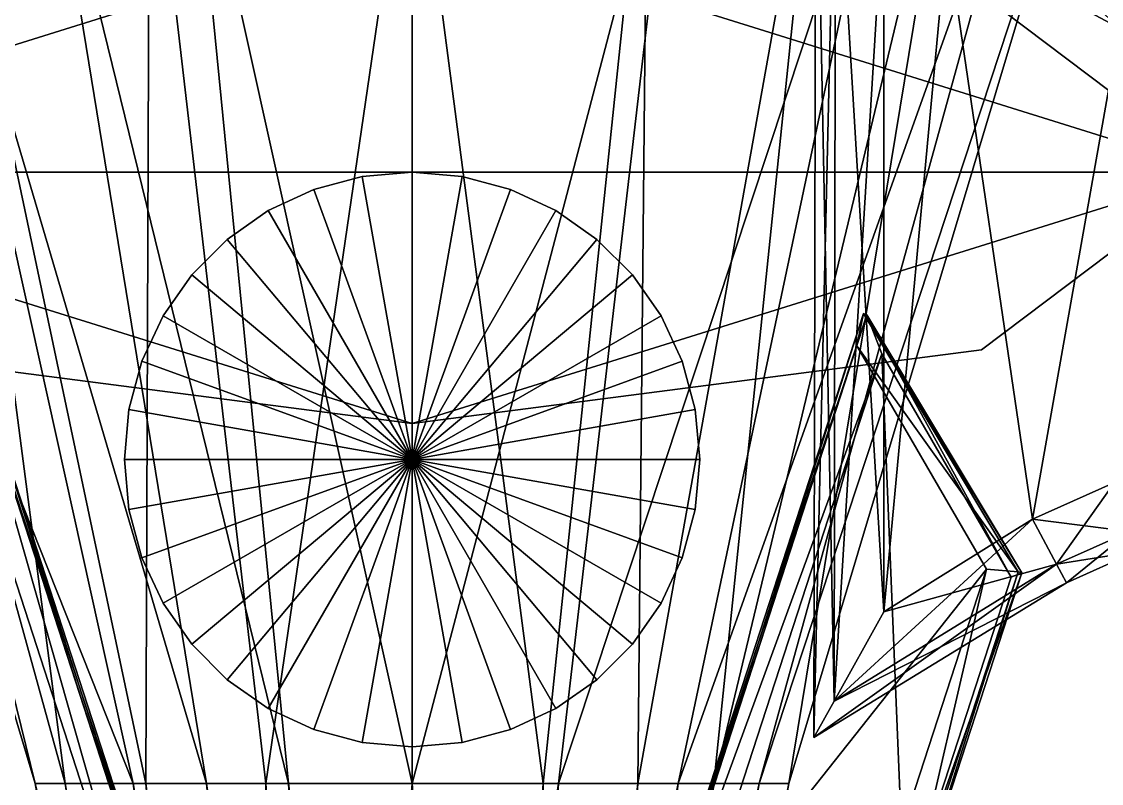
# Model space of a CAD drawing. Header units: metres. Extents: x -0.95 to 0.95, y -1.5 to 1.14.
# Drawn here: x -0.272 to 0.479, y 0.075 to 0.605 of the extents above; entities that cross this region are included whole.
import ezdxf

# ---------------------------------------------------------------- set-up
doc = ezdxf.new("R2010")
doc.units = ezdxf.units.M

msp = doc.modelspace()

# ---------------------------------------------------------------- linework, layer by layer
at = {"layer": 'Cylinder'}
for points in [[(0, 0.3, 0.277), (-0.0684, 0.48794, 0.277), (-0.03473, 0.49696, 0.277)], [(-0.0684, 0.48794, 0.277), (-0.03473, 0.49696, 0.277), (-0.03473, 0.49696, 0.277)], [(-0.0684, 0.48794, 0.277), (-0.0684, 0.48794, 0.277), (-0.03473, 0.49696, 0.277)], [(-0.0684, 0.48794, 0.277), (-0.03473, 0.49696, 0.275), (-0.03473, 0.49696, 0.277)], [(-0.0684, 0.48794, 0.277), (-0.0684, 0.48794, 0.275), (-0.03473, 0.49696, 0.275)], [(-0.0684, 0.48794, 0.275), (-0.03473, 0.49696, 0.273), (-0.03473, 0.49696, 0.275)], [(-0.0684, 0.48794, 0.275), (-0.0684, 0.48794, 0.273), (-0.03473, 0.49696, 0.273)], [(-0.0684, 0.48794, 0.273), (-0.03473, 0.49696, 0.273), (-0.03473, 0.49696, 0.273)], [(-0.0684, 0.48794, 0.273), (-0.0684, 0.48794, 0.273), (-0.03473, 0.49696, 0.273)], [(-0.0684, 0.48794, 0.273), (0, 0.3, 0.273), (-0.03473, 0.49696, 0.273)], [(0, 0.3, 0.277), (-0.03473, 0.49696, 0.277), (0, 0.5, 0.277)], [(-0.03473, 0.49696, 0.277), (0, 0.5, 0.277), (0, 0.5, 0.277)], [(-0.03473, 0.49696, 0.277), (-0.03473, 0.49696, 0.277), (0, 0.5, 0.277)], [(-0.03473, 0.49696, 0.277), (0, 0.5, 0.275), (0, 0.5, 0.277)], [(-0.03473, 0.49696, 0.277), (-0.03473, 0.49696, 0.275), (0, 0.5, 0.275)], [(-0.03473, 0.49696, 0.275), (0, 0.5, 0.273), (0, 0.5, 0.275)], [(-0.03473, 0.49696, 0.275), (-0.03473, 0.49696, 0.273), (0, 0.5, 0.273)], [(-0.03473, 0.49696, 0.273), (0, 0.5, 0.273), (0, 0.5, 0.273)], [(-0.03473, 0.49696, 0.273), (-0.03473, 0.49696, 0.273), (0, 0.5, 0.273)], [(-0.03473, 0.49696, 0.273), (0, 0.3, 0.273), (0, 0.5, 0.273)], [(-0.03473, 0.49696, 0.273), (0, 0.3, 0.273), (0, 0.3, 0.273)], [(0, 0.3, 0.277), (-0.03473, 0.49696, 0.277), (0, 0.3, 0.277)], [(0, 0.3, 0.277), (0, 0.5, 0.277), (0, 0.3, 0.277)], [(0, 0.3, 0.277), (0, 0.5, 0.277), (0.03473, 0.49696, 0.277)], [(0, 0.5, 0.277), (0.03473, 0.49696, 0.277), (0.03473, 0.49696, 0.277)], [(0, 0.5, 0.277), (0, 0.5, 0.277), (0.03473, 0.49696, 0.277)], [(0, 0.5, 0.277), (0.03473, 0.49696, 0.275), (0.03473, 0.49696, 0.277)], [(0, 0.5, 0.277), (0, 0.5, 0.275), (0.03473, 0.49696, 0.275)], [(0, 0.5, 0.275), (0.03473, 0.49696, 0.273), (0.03473, 0.49696, 0.275)], [(0, 0.5, 0.275), (0, 0.5, 0.273), (0.03473, 0.49696, 0.273)], [(0, 0.5, 0.273), (0.03473, 0.49696, 0.273), (0.03473, 0.49696, 0.273)], [(0, 0.5, 0.273), (0, 0.5, 0.273), (0.03473, 0.49696, 0.273)], [(0, 0.5, 0.273), (0, 0.3, 0.273), (0.03473, 0.49696, 0.273)], [(0, 0.5, 0.273), (0, 0.3, 0.273), (0, 0.3, 0.273)], [(0, 0.3, 0.277), (0.03473, 0.49696, 0.277), (0.0684, 0.48794, 0.277)], [(0.03473, 0.49696, 0.273), (0, 0.3, 0.273), (0.0684, 0.48794, 0.273)], [(0.03473, 0.49696, 0.273), (0, 0.3, 0.273), (0, 0.3, 0.273)], [(0, 0.3, 0.277), (0.03473, 0.49696, 0.277), (0, 0.3, 0.277)], [(0.03473, 0.49696, 0.277), (0.0684, 0.48794, 0.277), (0.0684, 0.48794, 0.277)], [(0.03473, 0.49696, 0.277), (0.03473, 0.49696, 0.277), (0.0684, 0.48794, 0.277)], [(0.03473, 0.49696, 0.277), (0.0684, 0.48794, 0.275), (0.0684, 0.48794, 0.277)], [(0.03473, 0.49696, 0.277), (0.03473, 0.49696, 0.275), (0.0684, 0.48794, 0.275)], [(0.03473, 0.49696, 0.275), (0.0684, 0.48794, 0.273), (0.0684, 0.48794, 0.275)], [(0.03473, 0.49696, 0.275), (0.03473, 0.49696, 0.273), (0.0684, 0.48794, 0.273)], [(0.03473, 0.49696, 0.273), (0.0684, 0.48794, 0.273), (0.0684, 0.48794, 0.273)], [(0.03473, 0.49696, 0.273), (0.03473, 0.49696, 0.273), (0.0684, 0.48794, 0.273)], [(0, 0.3, 0.277), (-0.1, 0.4732, 0.277), (-0.0684, 0.48794, 0.277)], [(-0.1, 0.4732, 0.277), (-0.0684, 0.48794, 0.277), (-0.0684, 0.48794, 0.277)], [(-0.1, 0.4732, 0.277), (-0.1, 0.4732, 0.277), (-0.0684, 0.48794, 0.277)], [(-0.1, 0.4732, 0.277), (-0.0684, 0.48794, 0.275), (-0.0684, 0.48794, 0.277)], [(-0.1, 0.4732, 0.277), (-0.1, 0.4732, 0.275), (-0.0684, 0.48794, 0.275)], [(-0.1, 0.4732, 0.275), (-0.0684, 0.48794, 0.273), (-0.0684, 0.48794, 0.275)], [(-0.1, 0.4732, 0.275), (-0.1, 0.4732, 0.273), (-0.0684, 0.48794, 0.273)], [(-0.1, 0.4732, 0.273), (-0.0684, 0.48794, 0.273), (-0.0684, 0.48794, 0.273)], [(-0.1, 0.4732, 0.273), (-0.1, 0.4732, 0.273), (-0.0684, 0.48794, 0.273)], [(-0.1, 0.4732, 0.273), (0, 0.3, 0.273), (-0.0684, 0.48794, 0.273)], [(-0.0684, 0.48794, 0.273), (0, 0.3, 0.273), (0, 0.3, 0.273)], [(0, 0.3, 0.277), (-0.0684, 0.48794, 0.277), (0, 0.3, 0.277)], [(0, 0.3, 0.277), (0.0684, 0.48794, 0.277), (0.1, 0.47321, 0.277)], [(0.0684, 0.48794, 0.273), (0, 0.3, 0.273), (0.1, 0.47321, 0.273)], [(0.0684, 0.48794, 0.273), (0, 0.3, 0.273), (0, 0.3, 0.273)], [(0, 0.3, 0.277), (0.0684, 0.48794, 0.277), (0, 0.3, 0.277)], [(0.0684, 0.48794, 0.277), (0.1, 0.47321, 0.277), (0.1, 0.47321, 0.277)], [(0.0684, 0.48794, 0.277), (0.0684, 0.48794, 0.277), (0.1, 0.47321, 0.277)], [(0.0684, 0.48794, 0.277), (0.1, 0.47321, 0.275), (0.1, 0.47321, 0.277)], [(0.0684, 0.48794, 0.277), (0.0684, 0.48794, 0.275), (0.1, 0.47321, 0.275)], [(0.0684, 0.48794, 0.275), (0.1, 0.47321, 0.273), (0.1, 0.47321, 0.275)], [(0.0684, 0.48794, 0.275), (0.0684, 0.48794, 0.273), (0.1, 0.47321, 0.273)], [(0.0684, 0.48794, 0.273), (0.1, 0.47321, 0.273), (0.1, 0.47321, 0.273)], [(0.0684, 0.48794, 0.273), (0.0684, 0.48794, 0.273), (0.1, 0.47321, 0.273)], [(0, 0.3, 0.277), (-0.12856, 0.45321, 0.277), (-0.1, 0.4732, 0.277)], [(-0.12856, 0.45321, 0.277), (-0.1, 0.4732, 0.277), (-0.1, 0.4732, 0.277)], [(-0.12856, 0.45321, 0.277), (-0.12856, 0.45321, 0.277), (-0.1, 0.4732, 0.277)], [(-0.12856, 0.45321, 0.277), (-0.1, 0.4732, 0.275), (-0.1, 0.4732, 0.277)], [(-0.12856, 0.45321, 0.277), (-0.12856, 0.45321, 0.275), (-0.1, 0.4732, 0.275)], [(-0.12856, 0.45321, 0.275), (-0.1, 0.4732, 0.273), (-0.1, 0.4732, 0.275)], [(-0.12856, 0.45321, 0.275), (-0.12856, 0.45321, 0.273), (-0.1, 0.4732, 0.273)], [(-0.12856, 0.45321, 0.273), (-0.1, 0.4732, 0.273), (-0.1, 0.4732, 0.273)], [(-0.12856, 0.45321, 0.273), (-0.12856, 0.45321, 0.273), (-0.1, 0.4732, 0.273)], [(-0.12856, 0.45321, 0.273), (0, 0.3, 0.273), (-0.1, 0.4732, 0.273)], [(-0.1, 0.4732, 0.273), (0, 0.3, 0.273), (0, 0.3, 0.273)], [(0, 0.3, 0.277), (-0.1, 0.4732, 0.277), (0, 0.3, 0.277)], [(0, 0.3, 0.277), (0.1, 0.47321, 0.277), (0.12856, 0.45321, 0.277)], [(0.1, 0.47321, 0.273), (0, 0.3, 0.273), (0.12856, 0.45321, 0.273)], [(0.1, 0.47321, 0.273), (0, 0.3, 0.273), (0, 0.3, 0.273)], [(0, 0.3, 0.277), (0.1, 0.47321, 0.277), (0, 0.3, 0.277)], [(0.1, 0.47321, 0.277), (0.12856, 0.45321, 0.277), (0.12856, 0.45321, 0.277)], [(0.1, 0.47321, 0.277), (0.1, 0.47321, 0.277), (0.12856, 0.45321, 0.277)], [(0.1, 0.47321, 0.277), (0.12856, 0.45321, 0.275), (0.12856, 0.45321, 0.277)], [(0.1, 0.47321, 0.277), (0.1, 0.47321, 0.275), (0.12856, 0.45321, 0.275)], [(0.1, 0.47321, 0.275), (0.12856, 0.45321, 0.273), (0.12856, 0.45321, 0.275)], [(0.1, 0.47321, 0.275), (0.1, 0.47321, 0.273), (0.12856, 0.45321, 0.273)], [(0.1, 0.47321, 0.273), (0.12856, 0.45321, 0.273), (0.12856, 0.45321, 0.273)], [(0.1, 0.47321, 0.273), (0.1, 0.47321, 0.273), (0.12856, 0.45321, 0.273)], [(0, 0.3, 0.277), (-0.15321, 0.42856, 0.277), (-0.12856, 0.45321, 0.277)], [(-0.15321, 0.42856, 0.277), (-0.12856, 0.45321, 0.277), (-0.12856, 0.45321, 0.277)], [(-0.15321, 0.42856, 0.277), (-0.15321, 0.42856, 0.277), (-0.12856, 0.45321, 0.277)], [(-0.15321, 0.42856, 0.277), (-0.12856, 0.45321, 0.275), (-0.12856, 0.45321, 0.277)], [(-0.15321, 0.42856, 0.277), (-0.15321, 0.42856, 0.275), (-0.12856, 0.45321, 0.275)], [(-0.15321, 0.42856, 0.275), (-0.12856, 0.45321, 0.273), (-0.12856, 0.45321, 0.275)], [(-0.15321, 0.42856, 0.275), (-0.15321, 0.42856, 0.273), (-0.12856, 0.45321, 0.273)], [(-0.15321, 0.42856, 0.273), (-0.12856, 0.45321, 0.273), (-0.12856, 0.45321, 0.273)], [(-0.15321, 0.42856, 0.273), (-0.15321, 0.42856, 0.273), (-0.12856, 0.45321, 0.273)], [(-0.15321, 0.42856, 0.273), (0, 0.3, 0.273), (-0.12856, 0.45321, 0.273)], [(-0.12856, 0.45321, 0.273), (0, 0.3, 0.273), (0, 0.3, 0.273)], [(0, 0.3, 0.277), (-0.12856, 0.45321, 0.277), (0, 0.3, 0.277)], [(0, 0.3, 0.277), (0.12856, 0.45321, 0.277), (0.15321, 0.42856, 0.277)], [(0.12856, 0.45321, 0.273), (0, 0.3, 0.273), (0.15321, 0.42856, 0.273)], [(0.12856, 0.45321, 0.273), (0, 0.3, 0.273), (0, 0.3, 0.273)], [(0, 0.3, 0.277), (0.12856, 0.45321, 0.277), (0, 0.3, 0.277)], [(0.12856, 0.45321, 0.277), (0.15321, 0.42856, 0.277), (0.15321, 0.42856, 0.277)], [(0.12856, 0.45321, 0.277), (0.12856, 0.45321, 0.277), (0.15321, 0.42856, 0.277)], [(0.12856, 0.45321, 0.277), (0.15321, 0.42856, 0.275), (0.15321, 0.42856, 0.277)], [(0.12856, 0.45321, 0.277), (0.12856, 0.45321, 0.275), (0.15321, 0.42856, 0.275)], [(0.12856, 0.45321, 0.275), (0.15321, 0.42856, 0.273), (0.15321, 0.42856, 0.275)], [(0.12856, 0.45321, 0.275), (0.12856, 0.45321, 0.273), (0.15321, 0.42856, 0.273)], [(0.12856, 0.45321, 0.273), (0.15321, 0.42856, 0.273), (0.15321, 0.42856, 0.273)], [(0.12856, 0.45321, 0.273), (0.12856, 0.45321, 0.273), (0.15321, 0.42856, 0.273)], [(0, 0.3, 0.277), (-0.17321, 0.4, 0.277), (-0.15321, 0.42856, 0.277)], [(-0.17321, 0.4, 0.277), (-0.15321, 0.42856, 0.277), (-0.15321, 0.42856, 0.277)], [(-0.17321, 0.4, 0.277), (-0.17321, 0.4, 0.277), (-0.15321, 0.42856, 0.277)], [(-0.17321, 0.4, 0.277), (-0.15321, 0.42856, 0.275), (-0.15321, 0.42856, 0.277)], [(-0.17321, 0.4, 0.277), (-0.17321, 0.4, 0.275), (-0.15321, 0.42856, 0.275)], [(-0.17321, 0.4, 0.275), (-0.15321, 0.42856, 0.273), (-0.15321, 0.42856, 0.275)], [(-0.17321, 0.4, 0.275), (-0.17321, 0.4, 0.273), (-0.15321, 0.42856, 0.273)], [(-0.17321, 0.4, 0.273), (-0.15321, 0.42856, 0.273), (-0.15321, 0.42856, 0.273)], [(-0.17321, 0.4, 0.273), (-0.17321, 0.4, 0.273), (-0.15321, 0.42856, 0.273)], [(-0.17321, 0.4, 0.273), (0, 0.3, 0.273), (-0.15321, 0.42856, 0.273)], [(-0.15321, 0.42856, 0.273), (0, 0.3, 0.273), (0, 0.3, 0.273)], [(0, 0.3, 0.277), (-0.15321, 0.42856, 0.277), (0, 0.3, 0.277)], [(0, 0.3, 0.277), (0.15321, 0.42856, 0.277), (0.1732, 0.4, 0.277)], [(0.15321, 0.42856, 0.273), (0, 0.3, 0.273), (0.1732, 0.4, 0.273)], [(0.15321, 0.42856, 0.273), (0, 0.3, 0.273), (0, 0.3, 0.273)], [(0, 0.3, 0.277), (0.15321, 0.42856, 0.277), (0, 0.3, 0.277)], [(0.15321, 0.42856, 0.277), (0.1732, 0.4, 0.277), (0.1732, 0.4, 0.277)], [(0.15321, 0.42856, 0.277), (0.15321, 0.42856, 0.277), (0.1732, 0.4, 0.277)], [(0.15321, 0.42856, 0.277), (0.1732, 0.4, 0.275), (0.1732, 0.4, 0.277)], [(0.15321, 0.42856, 0.277), (0.15321, 0.42856, 0.275), (0.1732, 0.4, 0.275)], [(0.15321, 0.42856, 0.275), (0.1732, 0.4, 0.273), (0.1732, 0.4, 0.275)], [(0.15321, 0.42856, 0.275), (0.15321, 0.42856, 0.273), (0.1732, 0.4, 0.273)], [(0.15321, 0.42856, 0.273), (0.1732, 0.4, 0.273), (0.1732, 0.4, 0.273)], [(0.15321, 0.42856, 0.273), (0.15321, 0.42856, 0.273), (0.1732, 0.4, 0.273)], [(0, 0.3, 0.277), (-0.18794, 0.3684, 0.277), (-0.17321, 0.4, 0.277)], [(-0.18794, 0.3684, 0.277), (-0.17321, 0.4, 0.277), (-0.17321, 0.4, 0.277)], [(-0.18794, 0.3684, 0.277), (-0.18794, 0.3684, 0.277), (-0.17321, 0.4, 0.277)], [(-0.18794, 0.3684, 0.277), (-0.17321, 0.4, 0.275), (-0.17321, 0.4, 0.277)], [(-0.18794, 0.3684, 0.277), (-0.18794, 0.3684, 0.275), (-0.17321, 0.4, 0.275)], [(-0.18794, 0.3684, 0.275), (-0.17321, 0.4, 0.273), (-0.17321, 0.4, 0.275)], [(-0.18794, 0.3684, 0.275), (-0.18794, 0.3684, 0.273), (-0.17321, 0.4, 0.273)], [(-0.18794, 0.3684, 0.273), (-0.17321, 0.4, 0.273), (-0.17321, 0.4, 0.273)], [(-0.18794, 0.3684, 0.273), (-0.18794, 0.3684, 0.273), (-0.17321, 0.4, 0.273)], [(-0.18794, 0.3684, 0.273), (0, 0.3, 0.273), (-0.17321, 0.4, 0.273)], [(-0.17321, 0.4, 0.273), (0, 0.3, 0.273), (0, 0.3, 0.273)], [(0, 0.3, 0.277), (-0.17321, 0.4, 0.277), (0, 0.3, 0.277)], [(0, 0.3, 0.277), (0.1732, 0.4, 0.277), (0.18794, 0.3684, 0.277)], [(0.1732, 0.4, 0.273), (0, 0.3, 0.273), (0.18794, 0.3684, 0.273)], [(0.1732, 0.4, 0.273), (0, 0.3, 0.273), (0, 0.3, 0.273)], [(0, 0.3, 0.277), (0.1732, 0.4, 0.277), (0, 0.3, 0.277)], [(0.1732, 0.4, 0.277), (0.18794, 0.3684, 0.277), (0.18794, 0.3684, 0.277)], [(0.1732, 0.4, 0.277), (0.1732, 0.4, 0.277), (0.18794, 0.3684, 0.277)], [(0.1732, 0.4, 0.277), (0.18794, 0.3684, 0.275), (0.18794, 0.3684, 0.277)], [(0.1732, 0.4, 0.277), (0.1732, 0.4, 0.275), (0.18794, 0.3684, 0.275)], [(0.1732, 0.4, 0.275), (0.18794, 0.3684, 0.273), (0.18794, 0.3684, 0.275)], [(0.1732, 0.4, 0.275), (0.1732, 0.4, 0.273), (0.18794, 0.3684, 0.273)], [(0.1732, 0.4, 0.273), (0.18794, 0.3684, 0.273), (0.18794, 0.3684, 0.273)], [(0.1732, 0.4, 0.273), (0.1732, 0.4, 0.273), (0.18794, 0.3684, 0.273)], [(0, 0.3, 0.277), (-0.19696, 0.33473, 0.277), (-0.18794, 0.3684, 0.277)], [(-0.19696, 0.33473, 0.277), (-0.18794, 0.3684, 0.277), (-0.18794, 0.3684, 0.277)], [(-0.19696, 0.33473, 0.277), (-0.19696, 0.33473, 0.277), (-0.18794, 0.3684, 0.277)], [(-0.19696, 0.33473, 0.277), (-0.18794, 0.3684, 0.275), (-0.18794, 0.3684, 0.277)], [(-0.19696, 0.33473, 0.277), (-0.19696, 0.33473, 0.275), (-0.18794, 0.3684, 0.275)], [(-0.19696, 0.33473, 0.275), (-0.18794, 0.3684, 0.273), (-0.18794, 0.3684, 0.275)], [(-0.19696, 0.33473, 0.275), (-0.19696, 0.33473, 0.273), (-0.18794, 0.3684, 0.273)], [(-0.19696, 0.33473, 0.273), (-0.18794, 0.3684, 0.273), (-0.18794, 0.3684, 0.273)], [(-0.19696, 0.33473, 0.273), (-0.19696, 0.33473, 0.273), (-0.18794, 0.3684, 0.273)], [(-0.19696, 0.33473, 0.273), (0, 0.3, 0.273), (-0.18794, 0.3684, 0.273)], [(-0.18794, 0.3684, 0.273), (0, 0.3, 0.273), (0, 0.3, 0.273)], [(0, 0.3, 0.277), (-0.18794, 0.3684, 0.277), (0, 0.3, 0.277)], [(0, 0.3, 0.277), (0.18794, 0.3684, 0.277), (0.19696, 0.33473, 0.277)], [(0.18794, 0.3684, 0.273), (0, 0.3, 0.273), (0.19696, 0.33473, 0.273)], [(0.18794, 0.3684, 0.273), (0, 0.3, 0.273), (0, 0.3, 0.273)], [(0, 0.3, 0.277), (0.18794, 0.3684, 0.277), (0, 0.3, 0.277)], [(0.18794, 0.3684, 0.277), (0.19696, 0.33473, 0.277), (0.19696, 0.33473, 0.277)], [(0.18794, 0.3684, 0.277), (0.18794, 0.3684, 0.277), (0.19696, 0.33473, 0.277)], [(0.18794, 0.3684, 0.277), (0.19696, 0.33473, 0.275), (0.19696, 0.33473, 0.277)], [(0.18794, 0.3684, 0.277), (0.18794, 0.3684, 0.275), (0.19696, 0.33473, 0.275)], [(0.18794, 0.3684, 0.275), (0.19696, 0.33473, 0.273), (0.19696, 0.33473, 0.275)], [(0.18794, 0.3684, 0.275), (0.18794, 0.3684, 0.273), (0.19696, 0.33473, 0.273)], [(0.18794, 0.3684, 0.273), (0.19696, 0.33473, 0.273), (0.19696, 0.33473, 0.273)], [(0.18794, 0.3684, 0.273), (0.18794, 0.3684, 0.273), (0.19696, 0.33473, 0.273)], [(0, 0.3, 0.277), (-0.2, 0.3, 0.277), (-0.19696, 0.33473, 0.277)], [(-0.2, 0.3, 0.277), (-0.19696, 0.33473, 0.277), (-0.19696, 0.33473, 0.277)], [(-0.2, 0.3, 0.277), (-0.2, 0.3, 0.277), (-0.19696, 0.33473, 0.277)], [(-0.2, 0.3, 0.277), (-0.19696, 0.33473, 0.275), (-0.19696, 0.33473, 0.277)], [(-0.2, 0.3, 0.277), (-0.2, 0.3, 0.275), (-0.19696, 0.33473, 0.275)], [(-0.2, 0.3, 0.275), (-0.19696, 0.33473, 0.273), (-0.19696, 0.33473, 0.275)], [(-0.2, 0.3, 0.275), (-0.2, 0.3, 0.273), (-0.19696, 0.33473, 0.273)], [(-0.2, 0.3, 0.273), (-0.19696, 0.33473, 0.273), (-0.19696, 0.33473, 0.273)], [(-0.2, 0.3, 0.273), (-0.2, 0.3, 0.273), (-0.19696, 0.33473, 0.273)], [(-0.2, 0.3, 0.273), (0, 0.3, 0.273), (-0.19696, 0.33473, 0.273)], [(-0.19696, 0.33473, 0.273), (0, 0.3, 0.273), (0, 0.3, 0.273)], [(0, 0.3, 0.277), (-0.19696, 0.33473, 0.277), (0, 0.3, 0.277)], [(0, 0.3, 0.277), (0.19696, 0.33473, 0.277), (0.2, 0.3, 0.277)], [(0.19696, 0.33473, 0.273), (0, 0.3, 0.273), (0.2, 0.3, 0.273)], [(0.19696, 0.33473, 0.273), (0, 0.3, 0.273), (0, 0.3, 0.273)], [(0, 0.3, 0.277), (0.19696, 0.33473, 0.277), (0, 0.3, 0.277)], [(0.19696, 0.33473, 0.277), (0.2, 0.3, 0.277), (0.2, 0.3, 0.277)], [(0.19696, 0.33473, 0.277), (0.19696, 0.33473, 0.277), (0.2, 0.3, 0.277)], [(0.19696, 0.33473, 0.277), (0.2, 0.3, 0.275), (0.2, 0.3, 0.277)], [(0.19696, 0.33473, 0.277), (0.19696, 0.33473, 0.275), (0.2, 0.3, 0.275)], [(0.19696, 0.33473, 0.275), (0.2, 0.3, 0.273), (0.2, 0.3, 0.275)], [(0.19696, 0.33473, 0.275), (0.19696, 0.33473, 0.273), (0.2, 0.3, 0.273)], [(0.19696, 0.33473, 0.273), (0.2, 0.3, 0.273), (0.2, 0.3, 0.273)], [(0.19696, 0.33473, 0.273), (0.19696, 0.33473, 0.273), (0.2, 0.3, 0.273)], [(-0.2, 0.3, 0.273), (0, 0.3, 0.273), (0, 0.3, 0.273)], [(0, 0.3, 0.277), (-0.2, 0.3, 0.277), (0, 0.3, 0.277)], [(0, 0.3, 0.277), (-0.19696, 0.26527, 0.277), (-0.2, 0.3, 0.277)], [(-0.19696, 0.26527, 0.277), (-0.2, 0.3, 0.277), (-0.2, 0.3, 0.277)], [(-0.19696, 0.26527, 0.277), (-0.19696, 0.26527, 0.277), (-0.2, 0.3, 0.277)], [(-0.19696, 0.26527, 0.277), (-0.2, 0.3, 0.275), (-0.2, 0.3, 0.277)], [(-0.19696, 0.26527, 0.277), (-0.19696, 0.26527, 0.275), (-0.2, 0.3, 0.275)], [(-0.19696, 0.26527, 0.275), (-0.2, 0.3, 0.273), (-0.2, 0.3, 0.275)], [(-0.19696, 0.26527, 0.275), (-0.19696, 0.26527, 0.273), (-0.2, 0.3, 0.273)], [(-0.19696, 0.26527, 0.273), (-0.2, 0.3, 0.273), (-0.2, 0.3, 0.273)], [(-0.19696, 0.26527, 0.273), (-0.19696, 0.26527, 0.273), (-0.2, 0.3, 0.273)], [(-0.19696, 0.26527, 0.273), (0, 0.3, 0.273), (-0.2, 0.3, 0.273)], [(-0.19696, 0.26527, 0.273), (0, 0.3, 0.273), (0, 0.3, 0.273)], [(0, 0.3, 0.277), (-0.19696, 0.26527, 0.277), (0, 0.3, 0.277)], [(0, 0.3, 0.277), (-0.18794, 0.2316, 0.277), (-0.19696, 0.26527, 0.277)], [(-0.18794, 0.2316, 0.273), (0, 0.3, 0.273), (-0.19696, 0.26527, 0.273)], [(-0.18794, 0.2316, 0.273), (0, 0.3, 0.273), (0, 0.3, 0.273)], [(0, 0.3, 0.277), (-0.18794, 0.2316, 0.277), (0, 0.3, 0.277)], [(0, 0.3, 0.277), (-0.17321, 0.2, 0.277), (-0.18794, 0.2316, 0.277)], [(-0.17321, 0.2, 0.273), (0, 0.3, 0.273), (-0.18794, 0.2316, 0.273)], [(-0.17321, 0.2, 0.273), (0, 0.3, 0.273), (0, 0.3, 0.273)], [(0, 0.3, 0.277), (-0.17321, 0.2, 0.277), (0, 0.3, 0.277)], [(0, 0.3, 0.277), (-0.15321, 0.17144, 0.277), (-0.17321, 0.2, 0.277)], [(-0.15321, 0.17144, 0.273), (0, 0.3, 0.273), (-0.17321, 0.2, 0.273)], [(-0.15321, 0.17144, 0.273), (0, 0.3, 0.273), (0, 0.3, 0.273)], [(0, 0.3, 0.277), (-0.15321, 0.17144, 0.277), (0, 0.3, 0.277)], [(0, 0.3, 0.277), (-0.12856, 0.14679, 0.277), (-0.15321, 0.17144, 0.277)], [(-0.12856, 0.14679, 0.273), (0, 0.3, 0.273), (-0.15321, 0.17144, 0.273)], [(-0.12856, 0.14679, 0.273), (0, 0.3, 0.273), (0, 0.3, 0.273)], [(0, 0.3, 0.277), (-0.12856, 0.14679, 0.277), (0, 0.3, 0.277)], [(0, 0.3, 0.277), (-0.1, 0.12679, 0.277), (-0.12856, 0.14679, 0.277)], [(-0.1, 0.12679, 0.273), (0, 0.3, 0.273), (-0.12856, 0.14679, 0.273)], [(-0.1, 0.12679, 0.273), (0, 0.3, 0.273), (0, 0.3, 0.273)], [(0, 0.3, 0.277), (-0.1, 0.12679, 0.277), (0, 0.3, 0.277)], [(0, 0.3, 0.277), (-0.0684, 0.11206, 0.277), (-0.1, 0.12679, 0.277)], [(-0.0684, 0.11206, 0.273), (0, 0.3, 0.273), (-0.1, 0.12679, 0.273)], [(-0.0684, 0.11206, 0.273), (0, 0.3, 0.273), (0, 0.3, 0.273)], [(0, 0.3, 0.277), (-0.0684, 0.11206, 0.277), (0, 0.3, 0.277)], [(0, 0.3, 0.277), (-0.03473, 0.10304, 0.277), (-0.0684, 0.11206, 0.277)], [(-0.03473, 0.10304, 0.273), (0, 0.3, 0.273), (-0.0684, 0.11206, 0.273)], [(-0.03473, 0.10304, 0.273), (0, 0.3, 0.273), (0, 0.3, 0.273)], [(0, 0.3, 0.277), (-0.03473, 0.10304, 0.277), (0, 0.3, 0.277)], [(0, 0.3, 0.277), (0, 0.1, 0.277), (-0.03473, 0.10304, 0.277)], [(0, 0.1, 0.273), (0, 0.3, 0.273), (-0.03473, 0.10304, 0.273)], [(0, 0.1, 0.273), (0, 0.3, 0.273), (0, 0.3, 0.273)], [(0, 0.3, 0.277), (0, 0.1, 0.277), (0, 0.3, 0.277)], [(0, 0.3, 0.277), (0.03473, 0.10304, 0.277), (0, 0.1, 0.277)], [(0.03473, 0.10304, 0.273), (0, 0.3, 0.273), (0, 0.1, 0.273)], [(0.03473, 0.10304, 0.273), (0, 0.3, 0.273), (0, 0.3, 0.273)], [(0, 0.3, 0.277), (0.03473, 0.10304, 0.277), (0, 0.3, 0.277)], [(0, 0.3, 0.277), (0.0684, 0.11206, 0.277), (0.03473, 0.10304, 0.277)], [(0.0684, 0.11206, 0.273), (0, 0.3, 0.273), (0.03473, 0.10304, 0.273)], [(0.0684, 0.11206, 0.273), (0, 0.3, 0.273), (0, 0.3, 0.273)], [(0, 0.3, 0.277), (0.0684, 0.11206, 0.277), (0, 0.3, 0.277)], [(0, 0.3, 0.277), (0.1, 0.12679, 0.277), (0.0684, 0.11206, 0.277)], [(0.1, 0.12679, 0.273), (0, 0.3, 0.273), (0.0684, 0.11206, 0.273)], [(0.1, 0.12679, 0.273), (0, 0.3, 0.273), (0, 0.3, 0.273)], [(0, 0.3, 0.277), (0.1, 0.12679, 0.277), (0, 0.3, 0.277)], [(0, 0.3, 0.277), (0.12856, 0.14679, 0.277), (0.1, 0.12679, 0.277)], [(0.12856, 0.14679, 0.273), (0, 0.3, 0.273), (0.1, 0.12679, 0.273)], [(0.12856, 0.14679, 0.273), (0, 0.3, 0.273), (0, 0.3, 0.273)], [(0, 0.3, 0.277), (0.12856, 0.14679, 0.277), (0, 0.3, 0.277)], [(0, 0.3, 0.277), (0.15321, 0.17144, 0.277), (0.12856, 0.14679, 0.277)], [(0.15321, 0.17144, 0.273), (0, 0.3, 0.273), (0.12856, 0.14679, 0.273)], [(0.15321, 0.17144, 0.273), (0, 0.3, 0.273), (0, 0.3, 0.273)], [(0, 0.3, 0.277), (0.15321, 0.17144, 0.277), (0, 0.3, 0.277)], [(0, 0.3, 0.277), (0.1732, 0.2, 0.277), (0.15321, 0.17144, 0.277)], [(0.1732, 0.2, 0.273), (0, 0.3, 0.273), (0.15321, 0.17144, 0.273)], [(0.1732, 0.2, 0.273), (0, 0.3, 0.273), (0, 0.3, 0.273)], [(0, 0.3, 0.277), (0.1732, 0.2, 0.277), (0, 0.3, 0.277)], [(0, 0.3, 0.277), (0.18794, 0.2316, 0.277), (0.1732, 0.2, 0.277)], [(0.18794, 0.2316, 0.273), (0, 0.3, 0.273), (0.1732, 0.2, 0.273)], [(0.18794, 0.2316, 0.273), (0, 0.3, 0.273), (0, 0.3, 0.273)], [(0, 0.3, 0.277), (0.18794, 0.2316, 0.277), (0, 0.3, 0.277)], [(0, 0.3, 0.277), (0.19696, 0.26527, 0.277), (0.18794, 0.2316, 0.277)], [(0.19696, 0.26527, 0.273), (0, 0.3, 0.273), (0.18794, 0.2316, 0.273)], [(0.19696, 0.26527, 0.273), (0, 0.3, 0.273), (0, 0.3, 0.273)], [(0, 0.3, 0.277), (0.19696, 0.26527, 0.277), (0, 0.3, 0.277)], [(0, 0.3, 0.277), (0.2, 0.3, 0.277), (0.19696, 0.26527, 0.277)], [(0.2, 0.3, 0.273), (0, 0.3, 0.273), (0.19696, 0.26527, 0.273)], [(0.2, 0.3, 0.273), (0, 0.3, 0.273), (0, 0.3, 0.273)], [(0, 0.3, 0.277), (0.2, 0.3, 0.277), (0, 0.3, 0.277)], [(0.2, 0.3, 0.277), (0.19696, 0.26527, 0.277), (0.19696, 0.26527, 0.277)], [(0.2, 0.3, 0.277), (0.2, 0.3, 0.277), (0.19696, 0.26527, 0.277)], [(0.2, 0.3, 0.277), (0.19696, 0.26527, 0.275), (0.19696, 0.26527, 0.277)], [(0.2, 0.3, 0.277), (0.2, 0.3, 0.275), (0.19696, 0.26527, 0.275)], [(0.2, 0.3, 0.275), (0.19696, 0.26527, 0.273), (0.19696, 0.26527, 0.275)], [(0.2, 0.3, 0.275), (0.2, 0.3, 0.273), (0.19696, 0.26527, 0.273)], [(0.2, 0.3, 0.273), (0.19696, 0.26527, 0.273), (0.19696, 0.26527, 0.273)], [(0.2, 0.3, 0.273), (0.2, 0.3, 0.273), (0.19696, 0.26527, 0.273)], [(-0.18794, 0.2316, 0.277), (-0.19696, 0.26527, 0.277), (-0.19696, 0.26527, 0.277)], [(-0.18794, 0.2316, 0.277), (-0.18794, 0.2316, 0.277), (-0.19696, 0.26527, 0.277)], [(-0.18794, 0.2316, 0.277), (-0.19696, 0.26527, 0.275), (-0.19696, 0.26527, 0.277)], [(-0.18794, 0.2316, 0.277), (-0.18794, 0.2316, 0.275), (-0.19696, 0.26527, 0.275)], [(-0.18794, 0.2316, 0.275), (-0.19696, 0.26527, 0.273), (-0.19696, 0.26527, 0.275)], [(-0.18794, 0.2316, 0.275), (-0.18794, 0.2316, 0.273), (-0.19696, 0.26527, 0.273)], [(-0.18794, 0.2316, 0.273), (-0.19696, 0.26527, 0.273), (-0.19696, 0.26527, 0.273)], [(-0.18794, 0.2316, 0.273), (-0.18794, 0.2316, 0.273), (-0.19696, 0.26527, 0.273)], [(0.19696, 0.26527, 0.277), (0.18794, 0.2316, 0.277), (0.18794, 0.2316, 0.277)], [(0.19696, 0.26527, 0.277), (0.19696, 0.26527, 0.277), (0.18794, 0.2316, 0.277)], [(0.19696, 0.26527, 0.277), (0.18794, 0.2316, 0.275), (0.18794, 0.2316, 0.277)], [(0.19696, 0.26527, 0.277), (0.19696, 0.26527, 0.275), (0.18794, 0.2316, 0.275)], [(0.19696, 0.26527, 0.275), (0.18794, 0.2316, 0.273), (0.18794, 0.2316, 0.275)], [(0.19696, 0.26527, 0.275), (0.19696, 0.26527, 0.273), (0.18794, 0.2316, 0.273)], [(0.19696, 0.26527, 0.273), (0.18794, 0.2316, 0.273), (0.18794, 0.2316, 0.273)], [(0.19696, 0.26527, 0.273), (0.19696, 0.26527, 0.273), (0.18794, 0.2316, 0.273)], [(-0.17321, 0.2, 0.277), (-0.18794, 0.2316, 0.277), (-0.18794, 0.2316, 0.277)], [(-0.17321, 0.2, 0.277), (-0.17321, 0.2, 0.277), (-0.18794, 0.2316, 0.277)], [(-0.17321, 0.2, 0.277), (-0.18794, 0.2316, 0.275), (-0.18794, 0.2316, 0.277)], [(-0.17321, 0.2, 0.277), (-0.17321, 0.2, 0.275), (-0.18794, 0.2316, 0.275)], [(-0.17321, 0.2, 0.275), (-0.18794, 0.2316, 0.273), (-0.18794, 0.2316, 0.275)], [(-0.17321, 0.2, 0.275), (-0.17321, 0.2, 0.273), (-0.18794, 0.2316, 0.273)], [(-0.17321, 0.2, 0.273), (-0.18794, 0.2316, 0.273), (-0.18794, 0.2316, 0.273)], [(-0.17321, 0.2, 0.273), (-0.17321, 0.2, 0.273), (-0.18794, 0.2316, 0.273)], [(0.18794, 0.2316, 0.277), (0.1732, 0.2, 0.277), (0.1732, 0.2, 0.277)], [(0.18794, 0.2316, 0.277), (0.18794, 0.2316, 0.277), (0.1732, 0.2, 0.277)], [(0.18794, 0.2316, 0.277), (0.1732, 0.2, 0.275), (0.1732, 0.2, 0.277)], [(0.18794, 0.2316, 0.277), (0.18794, 0.2316, 0.275), (0.1732, 0.2, 0.275)], [(0.18794, 0.2316, 0.275), (0.1732, 0.2, 0.273), (0.1732, 0.2, 0.275)], [(0.18794, 0.2316, 0.275), (0.18794, 0.2316, 0.273), (0.1732, 0.2, 0.273)], [(0.18794, 0.2316, 0.273), (0.1732, 0.2, 0.273), (0.1732, 0.2, 0.273)], [(0.18794, 0.2316, 0.273), (0.18794, 0.2316, 0.273), (0.1732, 0.2, 0.273)], [(-0.15321, 0.17144, 0.277), (-0.17321, 0.2, 0.277), (-0.17321, 0.2, 0.277)], [(-0.15321, 0.17144, 0.277), (-0.15321, 0.17144, 0.277), (-0.17321, 0.2, 0.277)], [(-0.15321, 0.17144, 0.277), (-0.17321, 0.2, 0.275), (-0.17321, 0.2, 0.277)], [(-0.15321, 0.17144, 0.277), (-0.15321, 0.17144, 0.275), (-0.17321, 0.2, 0.275)], [(-0.15321, 0.17144, 0.275), (-0.17321, 0.2, 0.273), (-0.17321, 0.2, 0.275)], [(-0.15321, 0.17144, 0.275), (-0.15321, 0.17144, 0.273), (-0.17321, 0.2, 0.273)], [(-0.15321, 0.17144, 0.273), (-0.17321, 0.2, 0.273), (-0.17321, 0.2, 0.273)], [(-0.15321, 0.17144, 0.273), (-0.15321, 0.17144, 0.273), (-0.17321, 0.2, 0.273)], [(0.1732, 0.2, 0.277), (0.15321, 0.17144, 0.277), (0.15321, 0.17144, 0.277)], [(0.1732, 0.2, 0.277), (0.1732, 0.2, 0.277), (0.15321, 0.17144, 0.277)], [(0.1732, 0.2, 0.277), (0.15321, 0.17144, 0.275), (0.15321, 0.17144, 0.277)], [(0.1732, 0.2, 0.277), (0.1732, 0.2, 0.275), (0.15321, 0.17144, 0.275)], [(0.1732, 0.2, 0.275), (0.15321, 0.17144, 0.273), (0.15321, 0.17144, 0.275)], [(0.1732, 0.2, 0.275), (0.1732, 0.2, 0.273), (0.15321, 0.17144, 0.273)], [(0.1732, 0.2, 0.273), (0.15321, 0.17144, 0.273), (0.15321, 0.17144, 0.273)], [(0.1732, 0.2, 0.273), (0.1732, 0.2, 0.273), (0.15321, 0.17144, 0.273)], [(-0.12856, 0.14679, 0.277), (-0.15321, 0.17144, 0.277), (-0.15321, 0.17144, 0.277)], [(-0.12856, 0.14679, 0.277), (-0.12856, 0.14679, 0.277), (-0.15321, 0.17144, 0.277)], [(-0.12856, 0.14679, 0.277), (-0.15321, 0.17144, 0.275), (-0.15321, 0.17144, 0.277)], [(-0.12856, 0.14679, 0.277), (-0.12856, 0.14679, 0.275), (-0.15321, 0.17144, 0.275)], [(-0.12856, 0.14679, 0.275), (-0.15321, 0.17144, 0.273), (-0.15321, 0.17144, 0.275)], [(-0.12856, 0.14679, 0.275), (-0.12856, 0.14679, 0.273), (-0.15321, 0.17144, 0.273)], [(-0.12856, 0.14679, 0.273), (-0.15321, 0.17144, 0.273), (-0.15321, 0.17144, 0.273)], [(-0.12856, 0.14679, 0.273), (-0.12856, 0.14679, 0.273), (-0.15321, 0.17144, 0.273)], [(0.15321, 0.17144, 0.277), (0.12856, 0.14679, 0.277), (0.12856, 0.14679, 0.277)], [(0.15321, 0.17144, 0.277), (0.15321, 0.17144, 0.277), (0.12856, 0.14679, 0.277)], [(0.15321, 0.17144, 0.277), (0.12856, 0.14679, 0.275), (0.12856, 0.14679, 0.277)], [(0.15321, 0.17144, 0.277), (0.15321, 0.17144, 0.275), (0.12856, 0.14679, 0.275)], [(0.15321, 0.17144, 0.275), (0.12856, 0.14679, 0.273), (0.12856, 0.14679, 0.275)], [(0.15321, 0.17144, 0.275), (0.15321, 0.17144, 0.273), (0.12856, 0.14679, 0.273)], [(0.15321, 0.17144, 0.273), (0.12856, 0.14679, 0.273), (0.12856, 0.14679, 0.273)], [(0.15321, 0.17144, 0.273), (0.15321, 0.17144, 0.273), (0.12856, 0.14679, 0.273)], [(-0.1, 0.12679, 0.277), (-0.12856, 0.14679, 0.277), (-0.12856, 0.14679, 0.277)], [(-0.1, 0.12679, 0.277), (-0.1, 0.12679, 0.277), (-0.12856, 0.14679, 0.277)], [(-0.1, 0.12679, 0.277), (-0.12856, 0.14679, 0.275), (-0.12856, 0.14679, 0.277)], [(-0.1, 0.12679, 0.277), (-0.1, 0.12679, 0.275), (-0.12856, 0.14679, 0.275)], [(-0.1, 0.12679, 0.275), (-0.12856, 0.14679, 0.273), (-0.12856, 0.14679, 0.275)], [(-0.1, 0.12679, 0.275), (-0.1, 0.12679, 0.273), (-0.12856, 0.14679, 0.273)], [(-0.1, 0.12679, 0.273), (-0.12856, 0.14679, 0.273), (-0.12856, 0.14679, 0.273)], [(-0.1, 0.12679, 0.273), (-0.1, 0.12679, 0.273), (-0.12856, 0.14679, 0.273)], [(0.12856, 0.14679, 0.277), (0.1, 0.12679, 0.277), (0.1, 0.12679, 0.277)], [(0.12856, 0.14679, 0.277), (0.12856, 0.14679, 0.277), (0.1, 0.12679, 0.277)], [(0.12856, 0.14679, 0.277), (0.1, 0.12679, 0.275), (0.1, 0.12679, 0.277)], [(0.12856, 0.14679, 0.277), (0.12856, 0.14679, 0.275), (0.1, 0.12679, 0.275)], [(0.12856, 0.14679, 0.275), (0.1, 0.12679, 0.273), (0.1, 0.12679, 0.275)], [(0.12856, 0.14679, 0.275), (0.12856, 0.14679, 0.273), (0.1, 0.12679, 0.273)], [(0.12856, 0.14679, 0.273), (0.1, 0.12679, 0.273), (0.1, 0.12679, 0.273)], [(0.12856, 0.14679, 0.273), (0.12856, 0.14679, 0.273), (0.1, 0.12679, 0.273)], [(-0.0684, 0.11206, 0.277), (-0.1, 0.12679, 0.277), (-0.1, 0.12679, 0.277)], [(-0.0684, 0.11206, 0.277), (-0.0684, 0.11206, 0.277), (-0.1, 0.12679, 0.277)], [(-0.0684, 0.11206, 0.277), (-0.1, 0.12679, 0.275), (-0.1, 0.12679, 0.277)], [(-0.0684, 0.11206, 0.277), (-0.0684, 0.11206, 0.275), (-0.1, 0.12679, 0.275)], [(-0.0684, 0.11206, 0.275), (-0.1, 0.12679, 0.273), (-0.1, 0.12679, 0.275)], [(-0.0684, 0.11206, 0.275), (-0.0684, 0.11206, 0.273), (-0.1, 0.12679, 0.273)], [(-0.0684, 0.11206, 0.273), (-0.1, 0.12679, 0.273), (-0.1, 0.12679, 0.273)], [(-0.0684, 0.11206, 0.273), (-0.0684, 0.11206, 0.273), (-0.1, 0.12679, 0.273)], [(0.1, 0.12679, 0.277), (0.0684, 0.11206, 0.277), (0.0684, 0.11206, 0.277)], [(0.1, 0.12679, 0.277), (0.1, 0.12679, 0.277), (0.0684, 0.11206, 0.277)], [(0.1, 0.12679, 0.277), (0.0684, 0.11206, 0.275), (0.0684, 0.11206, 0.277)], [(0.1, 0.12679, 0.277), (0.1, 0.12679, 0.275), (0.0684, 0.11206, 0.275)], [(0.1, 0.12679, 0.275), (0.0684, 0.11206, 0.273), (0.0684, 0.11206, 0.275)], [(0.1, 0.12679, 0.275), (0.1, 0.12679, 0.273), (0.0684, 0.11206, 0.273)], [(0.1, 0.12679, 0.273), (0.0684, 0.11206, 0.273), (0.0684, 0.11206, 0.273)], [(0.1, 0.12679, 0.273), (0.1, 0.12679, 0.273), (0.0684, 0.11206, 0.273)], [(-0.03473, 0.10304, 0.277), (-0.0684, 0.11206, 0.277), (-0.0684, 0.11206, 0.277)], [(-0.03473, 0.10304, 0.277), (-0.03473, 0.10304, 0.277), (-0.0684, 0.11206, 0.277)], [(-0.03473, 0.10304, 0.277), (-0.0684, 0.11206, 0.275), (-0.0684, 0.11206, 0.277)], [(-0.03473, 0.10304, 0.277), (-0.03473, 0.10304, 0.275), (-0.0684, 0.11206, 0.275)], [(-0.03473, 0.10304, 0.275), (-0.0684, 0.11206, 0.273), (-0.0684, 0.11206, 0.275)], [(-0.03473, 0.10304, 0.275), (-0.03473, 0.10304, 0.273), (-0.0684, 0.11206, 0.273)], [(-0.03473, 0.10304, 0.273), (-0.0684, 0.11206, 0.273), (-0.0684, 0.11206, 0.273)], [(-0.03473, 0.10304, 0.273), (-0.03473, 0.10304, 0.273), (-0.0684, 0.11206, 0.273)], [(0.0684, 0.11206, 0.277), (0.03473, 0.10304, 0.277), (0.03473, 0.10304, 0.277)], [(0.0684, 0.11206, 0.277), (0.0684, 0.11206, 0.277), (0.03473, 0.10304, 0.277)], [(0.0684, 0.11206, 0.277), (0.03473, 0.10304, 0.275), (0.03473, 0.10304, 0.277)], [(0.0684, 0.11206, 0.277), (0.0684, 0.11206, 0.275), (0.03473, 0.10304, 0.275)], [(0.0684, 0.11206, 0.275), (0.03473, 0.10304, 0.273), (0.03473, 0.10304, 0.275)], [(0.0684, 0.11206, 0.275), (0.0684, 0.11206, 0.273), (0.03473, 0.10304, 0.273)], [(0.0684, 0.11206, 0.273), (0.03473, 0.10304, 0.273), (0.03473, 0.10304, 0.273)], [(0.0684, 0.11206, 0.273), (0.0684, 0.11206, 0.273), (0.03473, 0.10304, 0.273)], [(0, 0.1, 0.277), (-0.03473, 0.10304, 0.277), (-0.03473, 0.10304, 0.277)], [(0, 0.1, 0.277), (0, 0.1, 0.277), (-0.03473, 0.10304, 0.277)], [(0, 0.1, 0.277), (-0.03473, 0.10304, 0.275), (-0.03473, 0.10304, 0.277)], [(0, 0.1, 0.277), (0, 0.1, 0.275), (-0.03473, 0.10304, 0.275)], [(0, 0.1, 0.275), (-0.03473, 0.10304, 0.273), (-0.03473, 0.10304, 0.275)], [(0, 0.1, 0.275), (0, 0.1, 0.273), (-0.03473, 0.10304, 0.273)], [(0, 0.1, 0.273), (-0.03473, 0.10304, 0.273), (-0.03473, 0.10304, 0.273)], [(0, 0.1, 0.273), (0, 0.1, 0.273), (-0.03473, 0.10304, 0.273)], [(0.03473, 0.10304, 0.277), (0, 0.1, 0.277), (0, 0.1, 0.277)], [(0.03473, 0.10304, 0.277), (0.03473, 0.10304, 0.277), (0, 0.1, 0.277)], [(0.03473, 0.10304, 0.277), (0, 0.1, 0.275), (0, 0.1, 0.277)], [(0.03473, 0.10304, 0.277), (0.03473, 0.10304, 0.275), (0, 0.1, 0.275)], [(0.03473, 0.10304, 0.275), (0, 0.1, 0.273), (0, 0.1, 0.275)], [(0.03473, 0.10304, 0.275), (0.03473, 0.10304, 0.273), (0, 0.1, 0.273)], [(0.03473, 0.10304, 0.273), (0, 0.1, 0.273), (0, 0.1, 0.273)], [(0.03473, 0.10304, 0.273), (0.03473, 0.10304, 0.273), (0, 0.1, 0.273)]]:
    msp.add_3dface(points, dxfattribs=at)
at = {"layer": 'Prism 1'}
for points in [[(0.2945, 0.7566, -0.0181), (0.28081, 0.78217, -0.00035), (0.27945, 0.10658, -0.00035)], [(0.28081, 0.78217, -0.00035), (0.29353, 0.13193, 0.0174), (0.27945, 0.10658, -0.00035)], [(0.28081, 0.78217, -0.00035), (0.2945, 0.7566, 0.0174), (0.29353, 0.13193, 0.0174)], [(0.2945, 0.7566, -0.0181), (0.27945, 0.10658, -0.00035), (0.29353, 0.13193, -0.0181)], [(0.328, 0.694, -0.02535), (0.2945, 0.7566, -0.0181), (0.29353, 0.13193, -0.0181)], [(0.2945, 0.7566, 0.0174), (0.328, 0.194, 0.02465), (0.29353, 0.13193, 0.0174)], [(0.2945, 0.7566, 0.0174), (0.328, 0.694, 0.02465), (0.328, 0.194, 0.02465)], [(0.328, 0.694, -0.02535), (0.29353, 0.13193, -0.0181), (0.328, 0.194, -0.02535)], [(0.37194, 0.6647, -0.02535), (0.328, 0.694, -0.02535), (0.328, 0.194, -0.02535)], [(0.37194, 0.6647, 0.02465), (0.328, 0.194, 0.02465), (0.328, 0.694, 0.02465)], [(0.49206, 0.60025, -0.02535), (0.39022, 0.69518, -0.0181), (0.37194, 0.6647, -0.02535)], [(0.49206, 0.60025, -0.02535), (0.50728, 0.63237, -0.0181), (0.39022, 0.69518, -0.0181)], [(0.37194, 0.6647, -0.02535), (0.328, 0.194, -0.02535), (0.43152, 0.25845, -0.02535)], [(0.37194, 0.6647, 0.02465), (0.43152, 0.25845, 0.02465), (0.328, 0.194, 0.02465)], [(0.50728, 0.63237, 0.0174), (0.49206, 0.60025, 0.02465), (0.37194, 0.6647, 0.02465)], [(0.37194, 0.6647, -0.02535), (0.43152, 0.25845, -0.02535), (0.49206, 0.60025, -0.02535)], [(0.43152, 0.25845, 0.02465), (0.37194, 0.6647, 0.02465), (0.49206, 0.60025, 0.02465)], [(0.49206, 0.60025, -0.02535), (0.43152, 0.25845, -0.02535), (0.4884, 0.28409, -0.02535)], [(0.49206, 0.60025, 0.02465), (0.4884, 0.28409, 0.02465), (0.43152, 0.25845, 0.02465)], [(0.43152, 0.25845, -0.02535), (0.49909, 0.24997, -0.0181), (0.4884, 0.28409, -0.02535)], [(0.44826, 0.22706, 0.0174), (0.43152, 0.25845, 0.02465), (0.4884, 0.28409, 0.02465)], [(0.44826, 0.22706, 0.0174), (0.4884, 0.28409, 0.02465), (0.49909, 0.24997, 0.0174)], [(0.29353, 0.13193, 0.0174), (0.43152, 0.25845, 0.02465), (0.44826, 0.22706, 0.0174)], [(0.29353, 0.13193, 0.0174), (0.328, 0.194, 0.02465), (0.43152, 0.25845, 0.02465)], [(0.328, 0.194, -0.02535), (0.44826, 0.22706, -0.0181), (0.43152, 0.25845, -0.02535)], [(0.43152, 0.25845, -0.02535), (0.44826, 0.22706, -0.0181), (0.49909, 0.24997, -0.0181)], [(0.44826, 0.22706, -0.0181), (0.50345, 0.23603, -0.00035), (0.49909, 0.24997, -0.0181)], [(0.45511, 0.21424, -0.00035), (0.44826, 0.22706, 0.0174), (0.49909, 0.24997, 0.0174)], [(0.45511, 0.21424, -0.00035), (0.49909, 0.24997, 0.0174), (0.50345, 0.23603, -0.00035)], [(0.44826, 0.22706, -0.0181), (0.45511, 0.21424, -0.00035), (0.50345, 0.23603, -0.00035)], [(0.27945, 0.10658, -0.00035), (0.44826, 0.22706, 0.0174), (0.45511, 0.21424, -0.00035)], [(0.27945, 0.10658, -0.00035), (0.29353, 0.13193, 0.0174), (0.44826, 0.22706, 0.0174)], [(0.328, 0.194, -0.02535), (0.29353, 0.13193, -0.0181), (0.44826, 0.22706, -0.0181)], [(0.29353, 0.13193, -0.0181), (0.45511, 0.21424, -0.00035), (0.44826, 0.22706, -0.0181)], [(0.29353, 0.13193, -0.0181), (0.27945, 0.10658, -0.00035), (0.45511, 0.21424, -0.00035)]]:
    msp.add_3dface(points, dxfattribs=at)
at = {"layer": 'Prism 13'}
for points in [[(0.56, 0.5, 0.04028), (-0.56, 0.5, 0.04028), (0, 0.675, 0.04028)], [(-0.56, 0.5, 0.04028), (-0.39598, 0.62374, 0.04028), (0, 0.675, 0.04028)], [(0.56, 0.5, 0.00028), (0, 0.675, 0.00028), (-0.56, 0.5, 0.00028)], [(-0.56, 0.5, 0.00028), (0, 0.675, 0.00028), (-0.39598, 0.62374, 0.00028)], [(0.56, 0.5, 0.04028), (0, 0.675, 0.04028), (0.39598, 0.62374, 0.04028)], [(0.56, 0.5, 0.00028), (0.39598, 0.62374, 0.00028), (0, 0.675, 0.00028)], [(0.39598, 0.62374, 0.04028), (0.56, 0.5, 0.00028), (0.56, 0.5, 0.04028)], [(0.39598, 0.62374, 0.04028), (0.39598, 0.62374, 0.00028), (0.56, 0.5, 0.00028)], [(0, 0.325, 0.04028), (-0.39598, 0.37626, 0.04028), (-0.56, 0.5, 0.04028)], [(0, 0.325, 0.04028), (-0.56, 0.5, 0.04028), (0.56, 0.5, 0.04028)], [(-0.56, 0.5, 0.00028), (0, 0.325, 0.00028), (0.56, 0.5, 0.00028)], [(-0.39598, 0.37626, 0.00028), (0, 0.325, 0.00028), (-0.56, 0.5, 0.00028)], [(0.56, 0.5, 0.04028), (0.39598, 0.37626, 0.04028), (0, 0.325, 0.04028)], [(0.56, 0.5, 0.00028), (0, 0.325, 0.00028), (0.39598, 0.37626, 0.00028)], [(0.56, 0.5, 0.04028), (0.39598, 0.37626, 0.00028), (0.39598, 0.37626, 0.04028)], [(0.56, 0.5, 0.04028), (0.56, 0.5, 0.00028), (0.39598, 0.37626, 0.00028)], [(0, 0.325, 0.04028), (-0.39598, 0.37626, 0.00028), (-0.39598, 0.37626, 0.04028)], [(0, 0.325, 0.04028), (0, 0.325, 0.00028), (-0.39598, 0.37626, 0.00028)], [(0.39598, 0.37626, 0.04028), (0, 0.325, 0.00028), (0, 0.325, 0.04028)], [(0.39598, 0.37626, 0.04028), (0.39598, 0.37626, 0.00028), (0, 0.325, 0.00028)]]:
    msp.add_3dface(points, dxfattribs=at)
at = {"layer": 'Prism 2'}
for points in [[(-0.31679, 0.40031, -0.00768), (-0.32713, 0.37301, -0.01757), (-0.1788, -0.08349, -0.01757)], [(-0.31429, 0.40112, -0.00253), (-0.31679, 0.40031, -0.00768), (-0.15439, -0.0995, -0.00768)], [(-0.31679, 0.40031, -0.00768), (-0.1788, -0.08349, -0.01757), (-0.15439, -0.0995, -0.00768)], [(-0.30986, 0.37863, 0.01807), (-0.31429, 0.40112, -0.00253), (-0.15189, -0.09869, -0.00253)], [(-0.31429, 0.40112, -0.00253), (-0.15439, -0.0995, -0.00768), (-0.15189, -0.09869, -0.00253)], [(-0.30986, 0.37863, 0.01807), (-0.16153, -0.07788, 0.01807), (-0.32572, -0.00505, 0.08617)], [(-0.30986, 0.37863, 0.01807), (-0.15189, -0.09869, -0.00253), (-0.16153, -0.07788, 0.01807)], [(-0.1788, -0.08349, -0.01757), (-0.32713, 0.37301, -0.01757), (-0.41716, 0.21759, 0.05053)], [(-0.41716, 0.21759, 0.05053), (-0.34299, -0.01067, 0.05053), (-0.1788, -0.08349, -0.01757)]]:
    msp.add_3dface(points, dxfattribs=at)
at = {"layer": 'Prism 6'}
for points in [[(0.16108, -0.07741, 0.01807), (0.15145, -0.09821, -0.00253), (0.31384, 0.40159, -0.00253)], [(0.15145, -0.09821, -0.00253), (0.31634, 0.40078, -0.00768), (0.31384, 0.40159, -0.00253)], [(0.15145, -0.09821, -0.00253), (0.15394, -0.09902, -0.00768), (0.31634, 0.40078, -0.00768)], [(0.15394, -0.09902, -0.00768), (0.32668, 0.37349, -0.01757), (0.31634, 0.40078, -0.00768)], [(0.16108, -0.07741, 0.01807), (0.31384, 0.40159, -0.00253), (0.30941, 0.3791, 0.01807)], [(0.30941, 0.3791, 0.01807), (0.31384, 0.40159, -0.00253), (0.42145, 0.22188, 0.07791)], [(0.31384, 0.40159, -0.00253), (0.42395, 0.22107, 0.07276), (0.42145, 0.22188, 0.07791)], [(0.31384, 0.40159, -0.00253), (0.31634, 0.40078, -0.00768), (0.42395, 0.22107, 0.07276)], [(0.31634, 0.40078, -0.00768), (0.41671, 0.21806, 0.05053), (0.42395, 0.22107, 0.07276)], [(0.31634, 0.40078, -0.00768), (0.32668, 0.37349, -0.01757), (0.41671, 0.21806, 0.05053)], [(0.16108, -0.07741, 0.01807), (0.30941, 0.3791, 0.01807), (0.39944, 0.22367, 0.08617)], [(0.30941, 0.3791, 0.01807), (0.42145, 0.22188, 0.07791), (0.39944, 0.22367, 0.08617)], [(0.15394, -0.09902, -0.00768), (0.17835, -0.08302, -0.01757), (0.32668, 0.37349, -0.01757)], [(0.32668, 0.37349, -0.01757), (0.17835, -0.08302, -0.01757), (0.34254, -0.01019, 0.05053)], [(0.34254, -0.01019, 0.05053), (0.41671, 0.21806, 0.05053), (0.32668, 0.37349, -0.01757)], [(0.39944, 0.22367, 0.08617), (0.32527, -0.00458, 0.08617), (0.16108, -0.07741, 0.01807)], [(0.39944, 0.22367, 0.08617), (0.34413, -0.01608, 0.07791), (0.32527, -0.00458, 0.08617)], [(0.42395, 0.22107, 0.07276), (0.34254, -0.01019, 0.05053), (0.34663, -0.01689, 0.07276)], [(0.42395, 0.22107, 0.07276), (0.41671, 0.21806, 0.05053), (0.34254, -0.01019, 0.05053)], [(0.39944, 0.22367, 0.08617), (0.42145, 0.22188, 0.07791), (0.34413, -0.01608, 0.07791)], [(0.42145, 0.22188, 0.07791), (0.34663, -0.01689, 0.07276), (0.34413, -0.01608, 0.07791)], [(0.42145, 0.22188, 0.07791), (0.42395, 0.22107, 0.07276), (0.34663, -0.01689, 0.07276)]]:
    msp.add_3dface(points, dxfattribs=at)
at = {"layer": 'Pyramid'}
for points in [[(-0.26206, 0.07459, 0), (-0.47038, 0.77083, 0), (-0.43326, 0.77083, 0.12545)], [(-0.194, 0.07459, 0), (-0.47038, 0.77083, 0), (-0.26206, 0.07459, 0)], [(-0.194, 0.07459, 0), (-0.34822, 0.77083, 0), (-0.47038, 0.77083, 0)], [(-0.24138, 0.07459, 0.11056), (-0.43326, 0.77083, 0.12545), (-0.3322, 0.77083, 0.22818)], [(-0.26206, 0.07459, 0), (-0.43326, 0.77083, 0.12545), (-0.24138, 0.07459, 0.11056)], [(-0.14296, 0.07459), (-0.34822, 0.77083, 0), (-0.194, 0.07459, 0)], [(-0.14296, 0.07459), (-0.25661, 0.77083, 0), (-0.34822, 0.77083, 0)], [(-0.18508, 0.07459, 0.2011), (-0.3322, 0.77083, 0.22818), (-0.18264, 0.77083, 0.2976)], [(-0.24138, 0.07459, 0.11056), (-0.3322, 0.77083, 0.22818), (-0.18508, 0.07459, 0.2011)], [(-0.08596, 0.07459), (-0.25661, 0.77083, 0), (-0.14296, 0.07459)], [(-0.08596, 0.07459), (-0.15429, 0.77083, 0), (-0.25661, 0.77083, 0)], [(-0.18508, 0.07459, 0.2011), (-0.18264, 0.77083, 0.2976), (-0.10175, 0.07459, 0.26227)], [(-0.10175, 0.07459, 0.26227), (-0.18264, 0.77083, 0.2976), (0, 0.77083, 0.32309)], [(0, 0.07459, 0), (-0.15429, 0.77083, 0), (-0.08596, 0.07459)], [(0, 0.07459, 0), (0, 0.77083, 0), (-0.15429, 0.77083, 0)], [(-0.10175, 0.07459, 0.26227), (0, 0.77083, 0.32309), (0, 0.07459, 0.28474)], [(0.09122, 0.07459, 0), (0, 0.77083, 0), (0, 0.07459, 0)], [(0.09122, 0.07459, 0), (0.16374, 0.77083, 0), (0, 0.77083, 0)], [(0, 0.07459, 0.28474), (0.18264, 0.77083, 0.2976), (0.10175, 0.07459, 0.26227)], [(0, 0.07459, 0.28474), (0, 0.77083, 0.32309), (0.18264, 0.77083, 0.2976)], [(0.157, 0.07459, 0), (0.16374, 0.77083, 0), (0.09122, 0.07459, 0)], [(0.10175, 0.07459, 0.26227), (0.3322, 0.77083, 0.22818), (0.18508, 0.07459, 0.2011)], [(0.10175, 0.07459, 0.26227), (0.18264, 0.77083, 0.2976), (0.3322, 0.77083, 0.22818)], [(0.157, 0.07459, 0), (0.28181, 0.77083, 0), (0.16374, 0.77083, 0)], [(0.20979, 0.07459, 0), (0.28181, 0.77083, 0), (0.157, 0.07459, 0)], [(0.18508, 0.07459, 0.2011), (0.43326, 0.77083, 0.12545), (0.24138, 0.07459, 0.11056)], [(0.18508, 0.07459, 0.2011), (0.3322, 0.77083, 0.22818), (0.43326, 0.77083, 0.12545)], [(0.20979, 0.07459, 0), (0.37656, 0.77083, 0), (0.28181, 0.77083, 0)], [(0.26206, 0.07459, 0), (0.37656, 0.77083, 0), (0.20979, 0.07459, 0)], [(0.24138, 0.07459, 0.11056), (0.47038, 0.77083, 0), (0.26206, 0.07459, 0)], [(0.24138, 0.07459, 0.11056), (0.43326, 0.77083, 0.12545), (0.47038, 0.77083, 0)], [(0.26206, 0.07459, 0), (0.47038, 0.77083, 0), (0.37656, 0.77083, 0)], [(-0.13951, -0.59557, 0), (-0.26206, 0.07459, 0), (-0.24138, 0.07459, 0.11056)], [(-0.10328, -0.59557, 0), (-0.194, 0.07459, 0), (-0.26206, 0.07459, 0)], [(-0.1285, -0.59557, 0.07554), (-0.24138, 0.07459, 0.11056), (-0.18508, 0.07459, 0.2011)], [(-0.13951, -0.59557, 0), (-0.24138, 0.07459, 0.11056), (-0.1285, -0.59557, 0.07554)], [(-0.07611, -0.59557, 0), (-0.194, 0.07459, 0), (-0.10328, -0.59557, 0)], [(-0.07611, -0.59557, 0), (-0.14296, 0.07459), (-0.194, 0.07459, 0)], [(-0.09853, -0.59557, 0.1374), (-0.18508, 0.07459, 0.2011), (-0.10175, 0.07459, 0.26227)], [(-0.1285, -0.59557, 0.07554), (-0.18508, 0.07459, 0.2011), (-0.09853, -0.59557, 0.1374)], [(-0.04576, -0.59557, 0), (-0.14296, 0.07459), (-0.07611, -0.59557, 0)], [(-0.04576, -0.59557, 0), (-0.08596, 0.07459), (-0.14296, 0.07459)], [(-0.05417, -0.59557, 0.1792), (-0.10175, 0.07459, 0.26227), (0, 0.07459, 0.28474)], [(-0.09853, -0.59557, 0.1374), (-0.10175, 0.07459, 0.26227), (-0.05417, -0.59557, 0.1792)], [(0, -0.59557, 0), (-0.08596, 0.07459), (-0.04576, -0.59557, 0)], [(0, -0.59557, 0), (0, 0.07459, 0), (-0.08596, 0.07459)], [(-0.05417, -0.59557, 0.1792), (0, 0.07459, 0.28474), (0, -0.59557, 0.19455)], [(0.04856, -0.59557, 0), (0, 0.07459, 0), (0, -0.59557, 0)], [(0.04856, -0.59557, 0), (0.09122, 0.07459, 0), (0, 0.07459, 0)], [(0, -0.59557, 0.19455), (0.10175, 0.07459, 0.26227), (0.05417, -0.59557, 0.1792)], [(0, -0.59557, 0.19455), (0, 0.07459, 0.28474), (0.10175, 0.07459, 0.26227)], [(0.08358, -0.59557, 0), (0.09122, 0.07459, 0), (0.04856, -0.59557, 0)], [(0.05417, -0.59557, 0.1792), (0.18508, 0.07459, 0.2011), (0.09853, -0.59557, 0.1374)], [(0.05417, -0.59557, 0.1792), (0.10175, 0.07459, 0.26227), (0.18508, 0.07459, 0.2011)], [(0.08358, -0.59557, 0), (0.157, 0.07459, 0), (0.09122, 0.07459, 0)], [(0.11169, -0.59557, 0), (0.157, 0.07459, 0), (0.08358, -0.59557, 0)], [(0.09853, -0.59557, 0.1374), (0.24138, 0.07459, 0.11056), (0.1285, -0.59557, 0.07554)], [(0.09853, -0.59557, 0.1374), (0.18508, 0.07459, 0.2011), (0.24138, 0.07459, 0.11056)], [(0.11169, -0.59557, 0), (0.20979, 0.07459, 0), (0.157, 0.07459, 0)], [(0.13951, -0.59557, 0), (0.20979, 0.07459, 0), (0.11169, -0.59557, 0)], [(0.1285, -0.59557, 0.07554), (0.26206, 0.07459, 0), (0.13951, -0.59557, 0)], [(0.1285, -0.59557, 0.07554), (0.24138, 0.07459, 0.11056), (0.26206, 0.07459, 0)], [(0.13951, -0.59557, 0), (0.26206, 0.07459, 0), (0.20979, 0.07459, 0)]]:
    msp.add_3dface(points, dxfattribs=at)

doc.saveas('drawing.dxf')
